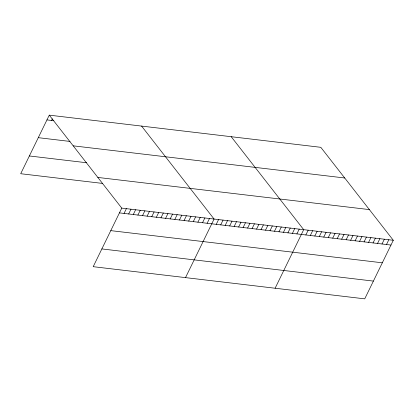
<?xml version="1.0" encoding="UTF-8"?>
<svg xmlns="http://www.w3.org/2000/svg" width="414" height="414" viewBox="0 0 414 414"><rect width="100%" height="100%" fill="white"/><g stroke="black" fill="none" stroke-linecap="round" stroke-linejoin="round"><path stroke-width="0.62" d="M49.266 115.149L121.763 208.113L93.197 266.683L364.734 298.851L393.3 240.28L320.803 147.317L49.266 115.149L20.7 173.72L102.636 183.428M51.559 120.464L52.335 118.875M124.055 213.427L126.379 208.661M128.671 213.971L130.995 209.205M133.287 214.519L135.611 209.753M137.903 215.068L140.227 210.302M142.519 215.611L144.843 210.845M147.136 216.16L149.459 211.394M151.752 216.708L154.075 211.942M156.368 217.252L158.691 212.486M160.984 217.8L163.307 213.034M165.6 218.349L167.924 213.583M170.216 218.892L172.54 214.126M174.832 219.441L177.156 214.675M179.448 219.989L181.772 215.223M184.064 220.533L186.388 215.766M188.68 221.081L191.004 216.315M193.297 221.63L195.62 216.864M197.913 222.173L200.236 217.407M202.529 222.722L204.852 217.955M207.145 223.27L209.468 218.504M185.519 277.618L214.085 219.047L141.588 126.089M216.243 224.347L218.566 219.58M220.724 224.874L223.048 220.108M225.2 225.407L227.529 220.641M229.682 225.935L232.006 221.174M234.164 226.468L236.487 221.702M238.645 227.001L240.969 222.235M243.121 227.529L245.45 222.763M247.603 228.062L249.927 223.296M252.085 228.59L254.408 223.824M256.566 229.123L258.89 224.357M261.048 229.651L263.371 224.89M265.524 230.184L267.848 225.418M270.006 230.717L272.329 225.951M274.487 231.245L276.811 226.479M278.969 231.778L281.292 227.012M283.445 232.306L285.774 227.54M287.927 232.839L290.25 228.073M292.408 233.367L294.732 228.6M296.89 233.9L299.213 229.133M275.124 288.237L303.695 229.666L231.198 136.703M305.848 234.961L308.171 230.194M310.329 235.494L312.653 230.727M314.811 236.021L317.134 231.255M319.292 236.554L321.616 231.788M323.769 237.082L326.092 232.316M328.25 237.615L330.574 232.849M332.732 238.143L335.055 233.377M337.213 238.676L339.537 233.91M341.69 239.204L344.018 234.443M346.171 239.737L348.495 234.971M350.653 240.27L352.976 235.504M355.134 240.798L357.458 236.032M359.611 241.331L361.939 236.565M364.092 241.859L366.416 237.093M368.574 242.392L370.897 237.626M373.055 242.92L375.379 238.159M377.537 243.453L379.861 238.687M382.013 243.986L384.337 239.22M386.495 244.514L388.818 239.747M46.942 119.915L53.867 120.738M38.285 137.671L70.018 141.433M73.19 145.826L344.727 177.994M29.358 155.964L86.485 162.733M97.839 177.435L369.376 209.603M121.763 208.113L393.3 240.28M119.439 212.879L390.976 245.047M110.781 230.634L382.313 262.802M101.854 248.928L373.392 281.096"/></g></svg>
